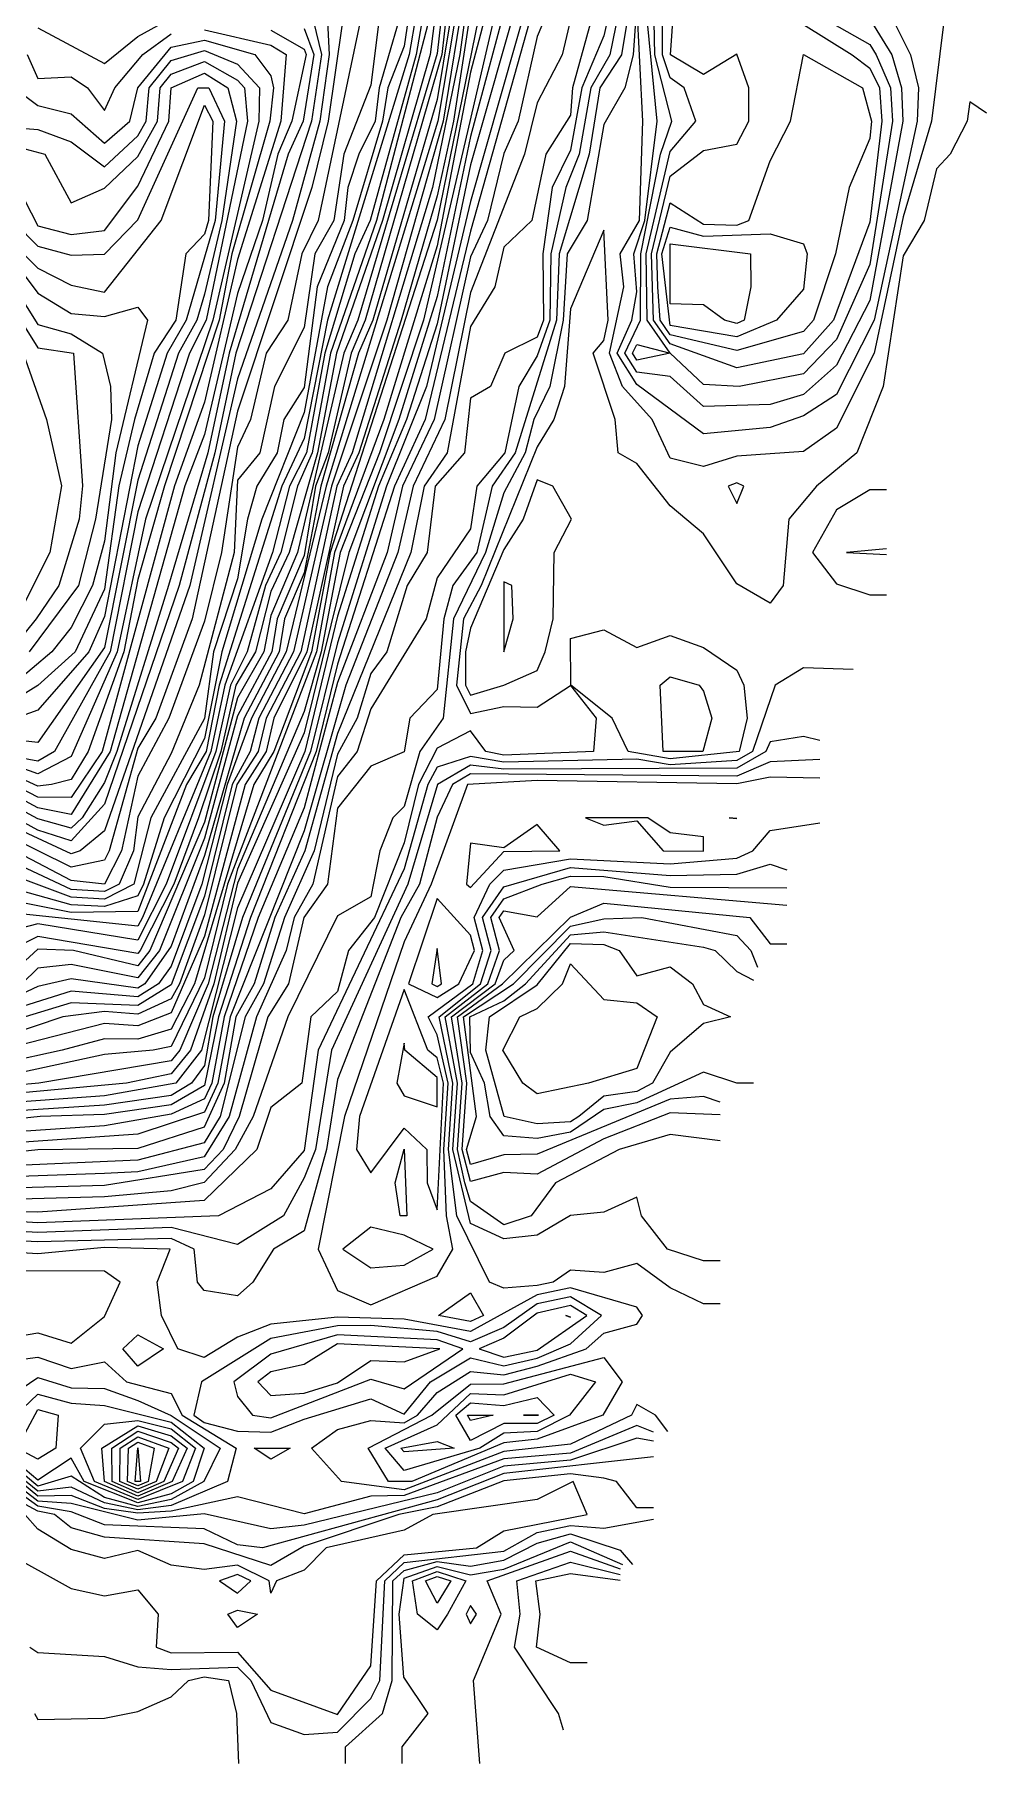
# Model space of a CAD drawing. Extents: x 2324165 to 2328366, y 427900 to 430978.
# Drawn here: x 2327527 to 2328201, y 427900 to 429124 of the extents above; entities that cross this region are included whole.
import ezdxf

# ---------------------------------------------------------------- set-up
doc = ezdxf.new("R2010")
doc.units = 0
doc.layers.add('contours', color=2, linetype='Continuous')

msp = doc.modelspace()

# ---------------------------------------------------------------- linework, layer by layer
at = {"layer": 'contours'}
for points in [[(2327953.5816, 429911.1729), (2327967.0546, 429861.9837), (2327967.2474, 429791.5096), (2327957.6026, 429697.5442), (2327929.2537, 429580.0877), (2327923.432, 429533.105), (2327909.5133, 429486.1224), (2327900.6904, 429415.6484), (2327883.3207, 429321.6832), (2327879.29, 429274.7005), (2327861.9024, 429204.2266), (2327857.1934, 429157.2439), (2327802.5267, 428922.3308), (2327771.397, 428828.3657), (2327743.5291, 428757.8919), (2327730.2092, 428687.418), (2327718.1259, 428645.2981), (2327671.0364, 428533.696), (2327650.3165, 428452.5052), (2327630.0785, 428405.5227), (2327623.9466, 428397.9865), (2327530.4029, 428382.0325)], [(2327930.6555, 429908.9669), (2327951.016, 429885.4753), (2327959.2726, 429861.9838), (2327958.9123, 429791.5097), (2327947.7399, 429697.5443), (2327930.0343, 429639.9328), (2327925.0309, 429603.5791), (2327906.4889, 429526.803), (2327892.7407, 429415.6485), (2327871.1432, 429298.1919), (2327863.2538, 429274.7007), (2327845.7628, 429157.244), (2327812.3063, 428993.1365), (2327736.5869, 428757.892), (2327723.3369, 428687.4181), (2327696.6846, 428616.9443), (2327682.4409, 428593.4531), (2327640.5431, 428452.5053), (2327623.9469, 428420.2576), (2327600.4027, 428413.296), (2327576.8586, 428413.5818), (2327546.9555, 428405.5237)], [(2327960.5535, 429908.9665), (2327970.9456, 429861.9836), (2327971.4149, 429791.5095), (2327961.8554, 429697.5442), (2327936.0732, 429580.0876), (2327930.626, 429533.1049), (2327906.7582, 429439.1397), (2327887.8778, 429321.6831), (2327885.766, 429274.7004), (2327863.9344, 429157.2438), (2327835.8511, 429052.3015), (2327812.3057, 428939.0085), (2327784.9851, 428851.8569), (2327749.7999, 428757.8919), (2327718.1257, 428630.1111), (2327671.0363, 428523.6308), (2327654.32, 428452.5052), (2327637.7305, 428405.5226), (2327623.9465, 428388.5819), (2327592.4866, 428382.0318)], [(2327741.6848, 429915.4672), (2327835.8609, 429895.3676), (2327882.9491, 429892.2631), (2327906.4931, 429885.7633), (2327930.037, 429869.6448), (2327934.2887, 429861.9841), (2327936.3689, 429838.4927), (2327929.1664, 429744.5273), (2327906.4901, 429629.7329), (2327882.9441, 429468.6323), (2327844.4046, 429298.1923), (2327834.0046, 429274.701), (2327825.261, 429157.2443), (2327812.3073, 429078.5067), (2327766.6298, 428922.3312), (2327756.6185, 428898.84), (2327729.9769, 428804.8748), (2327718.127, 428743.3799), (2327704.2169, 428710.9096), (2327700.3913, 428687.4183), (2327675.5632, 428640.4359), (2327647.4924, 428543.2642), (2327623.9475, 428479.193), (2327605.5094, 428452.5057)], [(2327944.2365, 429908.9667), (2327953.5814, 429896.2755), (2327963.1636, 429861.9837), (2327963.0799, 429791.5096), (2327953.2803, 429697.5443), (2327933.8351, 429627.0704), (2327916.0977, 429533.1051), (2327906.4886, 429505.0138), (2327903.5546, 429462.6311), (2327876.9903, 429298.1919), (2327855.7056, 429204.2266), (2327851.4781, 429157.2439), (2327835.8516, 429097.987), (2327812.3061, 428974.8708), (2327774.5027, 428851.857), (2327739.5712, 428757.892), (2327726.7731, 428687.418), (2327663.7921, 428522.9792), (2327647.4914, 428456.7338), (2327623.9467, 428407.9648), (2327611.274, 428405.5229)], [(2327812.317, 429909.2843), (2327835.861, 429902.3578), (2327882.9491, 429898.5459), (2327906.4932, 429891.8999), (2327930.0371, 429879.4715), (2327939.7427, 429861.984), (2327941.6461, 429838.4926), (2327934.1525, 429744.5272), (2327901.5105, 429580.088), (2327885.3016, 429462.6314), (2327849.417, 429298.1922), (2327838.9737, 429274.7009), (2327828.504, 429157.2442), (2327812.7799, 429063.2789), (2327733.7661, 428804.8748), (2327705.4823, 428687.4183), (2327680.7584, 428640.4358), (2327663.6993, 428593.4533), (2327645.7304, 428522.9794), (2327623.9474, 428464.9772), (2327615.1703, 428452.5056)], [(2327965.8678, 429908.9664), (2327974.8366, 429861.9836), (2327975.5824, 429791.5095), (2327959.7052, 429650.5615), (2327938.1657, 429556.5962), (2327930.0327, 429502.7137), (2327912.9881, 429439.1397), (2327892.4349, 429321.6831), (2327890.9522, 429274.7003), (2327871.3187, 429157.2437), (2327835.8508, 429032.2998), (2327812.3054, 428919.7543), (2327790.5824, 428851.8569), (2327770.597, 428804.8743), (2327741.6707, 428712.7742), (2327718.663, 428616.944), (2327671.036, 428506.132), (2327645.3824, 428405.5225), (2327627.3057, 428382.0314)], [(2327971.1822, 429908.9664), (2327981.939, 429861.9835), (2327985.696, 429838.4921), (2327983.8087, 429791.5094), (2327972.8323, 429744.5268), (2327963.5734, 429627.07), (2327944.4075, 429556.5962), (2327934.5147, 429486.1222), (2327919.218, 429439.1396), (2327896.992, 429321.683), (2327896.1384, 429274.7003), (2327878.703, 429157.2436), (2327835.8505, 429006.1892), (2327804.7193, 428875.3481), (2327776.3243, 428804.8743), (2327741.6705, 428693.9062), (2327722.5789, 428616.944), (2327674.5506, 428499.4877), (2327653.5072, 428429.0138), (2327647.4907, 428394.5282), (2327638.375, 428382.0312)], [(2327856.3851, 429274.7007), (2327823.6673, 429063.2788), (2327812.3065, 429010.2272), (2327786.7354, 428922.331), (2327756.8031, 428828.3659), (2327745.9963, 428804.8746), (2327719.9008, 428687.4181), (2327696.7622, 428640.4356), (2327691.1299, 428616.9443), (2327676.3064, 428593.4531), (2327647.4917, 428486.1175), (2327623.947, 428431.8546), (2327600.4028, 428422.6657), (2327576.8587, 428424.3845), (2327506.2262, 428406.042)], [(2327850.5813, 429274.7008), (2327828.1767, 429110.2615), (2327808.9686, 429016.2962), (2327752.1779, 428828.3659), (2327741.3445, 428804.8747), (2327715.6644, 428687.4181), (2327691.1488, 428640.4357), (2327685.573, 428616.9444), (2327670.5537, 428593.4532), (2327647.4919, 428501.196), (2327629.8067, 428452.5054), (2327623.9471, 428441.7283), (2327600.4029, 428430.9812), (2327576.8588, 428432.7996), (2327547.3541, 428429.015)], [(2327825.427, 429227.7184), (2327812.3077, 429110.994), (2327756.0026, 428922.3314), (2327746.0838, 428898.8401), (2327713.3412, 428757.8923), (2327694.5826, 428713.2366), (2327689.5379, 428687.4184), (2327671.0378, 428654.8848), (2327647.4927, 428566.8756), (2327608.9341, 428475.9971), (2327600.4033, 428465.2143), (2327555.0439, 428475.9977), (2327529.7712, 428476.9129), (2327506.2268, 428455.1542)], [(2327812.309, 429225.6959), (2327792.4438, 429110.2619), (2327734.7002, 428922.3316), (2327718.1281, 428838.4398), (2327702.3165, 428804.8751), (2327658.0609, 428663.9274), (2327648.6971, 428616.9448), (2327634.858, 428593.4536), (2327600.4037, 428503.6829), (2327553.3156, 428502.8523), (2327506.2275, 428512.366)], [(2327828.663, 429227.7183), (2327815.4058, 429110.2616), (2327761.3631, 428922.3313), (2327751.3512, 428898.8401), (2327735.0965, 428828.3661), (2327726.1876, 428804.8749), (2327718.1271, 428755.6194), (2327699.0453, 428710.9097), (2327695.3003, 428687.4184), (2327671.0376, 428642.0856), (2327647.4925, 428555.4504), (2327615.7669, 428475.997), (2327600.4032, 428456.5776), (2327553.3151, 428466.2079), (2327529.771, 428463.397), (2327518.4488, 428452.5067)], [(2327822.1911, 429227.7184), (2327807.2321, 429110.2617), (2327773.4893, 428992.8053), (2327740.9926, 428898.8402), (2327727.4883, 428828.3662), (2327707.4639, 428757.8923), (2327694.5828, 428730.215), (2327683.6654, 428687.4185), (2327669.8814, 428663.9273), (2327659.1949, 428616.9447), (2327643.4235, 428569.9621), (2327625.8307, 428522.9796), (2327602.1014, 428475.9971)], [(2327813.6441, 429204.2271), (2327797.3732, 429110.2618), (2327764.7561, 428992.8054), (2327754.0124, 428969.3141), (2327732.6242, 428898.8403), (2327719.8802, 428828.3663), (2327707.82, 428804.8751), (2327695.7093, 428757.8925), (2327662.0011, 428663.9274), (2327652.1964, 428616.9448), (2327603.7536, 428499.4885)], [(2327801.8245, 429204.2273), (2327788.7636, 429116.3113), (2327777.2946, 429086.7707), (2327773.5458, 429063.2794), (2327752.5318, 428992.8055), (2327734.7421, 428945.823), (2327718.1283, 428856.849), (2327688.1694, 428781.3839), (2327659.961, 428687.4188), (2327647.4934, 428626.1922), (2327619.1515, 428569.9624), (2327604.402, 428522.9799)], [(2327953.573, 429175.9665), (2327942.6357, 429110.2601), (2327927.4016, 429086.769), (2327919.7103, 429039.7863), (2327898.4679, 428969.3124), (2327896.6434, 428922.3297), (2327867.3035, 428828.3646), (2327851.0901, 428804.8734), (2327840.2346, 428757.8908), (2327823.3387, 428734.3996), (2327816.9946, 428710.9083), (2327812.3024, 428660.7312), (2327792.854, 428640.4345), (2327788.7578, 428616.6701), (2327765.2136, 428606.4679), (2327741.6691, 428576.8314), (2327734.5108, 428522.9783), (2327717.9648, 428499.4872), (2327706.9695, 428452.5045), (2327692.3242, 428429.0133), (2327672.0966, 428358.5395), (2327660.8614, 428335.0482), (2327647.4898, 428320.8843), (2327576.8574, 428309.7447), (2327482.681, 428307.0034)], [(2327948.8628, 429180.7342), (2327934.4177, 429110.2602), (2327920.9552, 429086.769), (2327912.6202, 429039.7864), (2327903.184, 429016.2951), (2327892.7116, 428969.3125), (2327892.0075, 428922.3298), (2327882.9374, 428896.9695), (2327869.9107, 428875.3473), (2327860.0508, 428828.3647), (2327840.2842, 428804.8735), (2327835.8478, 428774.4431), (2327812.3033, 428739.8905), (2327804.4646, 428710.9085), (2327765.2141, 428646.9969), (2327755.7334, 428616.9436), (2327741.6694, 428599.2037), (2327724.3309, 428522.9785), (2327711.0932, 428499.4872), (2327705.3643, 428475.9959), (2327684.3576, 428429.0134), (2327665.1666, 428358.5396), (2327647.4899, 428329.9017), (2327600.4016, 428319.3103), (2327576.8575, 428318.0403), (2327482.6811, 428314.8567)], [(2327943.0303, 429180.7342), (2327930.0283, 429123.6829), (2327914.5087, 429086.7691), (2327906.4832, 429042.7046), (2327893.6636, 429016.2952), (2327886.9552, 428969.3126), (2327887.3716, 428922.3298), (2327882.9376, 428910.2397), (2327859.9753, 428898.8388), (2327849.9049, 428875.3475), (2327835.8489, 428867.0089), (2327831.6576, 428828.365), (2327810.8598, 428804.8739), (2327805.0779, 428757.8912), (2327791.0051, 428734.4), (2327776.5363, 428687.4174), (2327765.2144, 428672.0335), (2327755.6342, 428640.4349), (2327741.6696, 428614.9756), (2327725.1181, 428546.4698), (2327704.2216, 428499.4873), (2327689.2673, 428452.5048), (2327676.391, 428429.0135), (2327658.5913, 428358.5396), (2327647.49, 428339.8104), (2327600.4017, 428327.4983), (2327482.6812, 428322.4373)], [(2327911.6421, 429157.2432), (2327900.5348, 429110.2606), (2327882.9395, 429076.2222), (2327874.0275, 429039.7868), (2327835.8498, 428941.9217), (2327817.7245, 428851.8565), (2327795.2343, 428804.8741), (2327784.3772, 428757.8914), (2327747.6689, 428663.9264), (2327718.1249, 428560.8365), (2327665.6577, 428429.0137), (2327657.1057, 428382.031), (2327647.4903, 428361.4828), (2327600.4019, 428345.9256), (2327482.6813, 428337.669)], [(2327897.2388, 429157.2434), (2327882.9401, 429123.0948), (2327869.4342, 429063.2783), (2327859.395, 429040.2538), (2327847.7409, 428992.8044), (2327835.8501, 428967.1501), (2327810.1262, 428851.8566), (2327787.7788, 428804.8741), (2327776.8381, 428757.8915), (2327741.6702, 428665.8224), (2327718.1251, 428577.1119), (2327685.6876, 428499.4875), (2327661.6075, 428429.0137), (2327652.688, 428382.0311), (2327647.4904, 428370.9238), (2327623.9462, 428360.1092), (2327576.8579, 428351.8736), (2327482.6814, 428345.4597)], [(2327812.2783, 429157.2444), (2327769.1913, 428992.8053), (2327736.8084, 428898.8402), (2327723.6843, 428828.3663), (2327713.3235, 428804.875), (2327701.5866, 428757.8924), (2327690.7083, 428734.4012), (2327677.7928, 428687.4186), (2327665.9412, 428663.9274), (2327655.6957, 428616.9447), (2327620.5934, 428522.9797), (2327600.4035, 428483.4362), (2327529.7714, 428494.9342), (2327506.2272, 428488.7057)], [(2327831.7469, 429157.2442), (2327816.4091, 429063.2789), (2327776.6826, 428922.3311), (2327737.5553, 428804.8747), (2327710.5734, 428687.4182), (2327685.9536, 428640.4357), (2327680.016, 428616.9444), (2327667.1265, 428593.4532), (2327647.4921, 428514.4311), (2327623.9472, 428451.602), (2327600.403, 428437.0813), (2327553.3148, 428439.0348), (2327520.8186, 428429.0154)], [(2327791.7063, 429157.2446), (2327771.1813, 429086.7708), (2327768.2393, 429063.2794), (2327756.7916, 429039.7882), (2327749.0822, 429016.2969), (2327746.4197, 428992.8056), (2327727.3227, 428945.8231), (2327718.1285, 428874.5782), (2327703.7002, 428851.8579), (2327698.9207, 428828.3666), (2327684.6506, 428804.8754), (2327677.9728, 428781.3841), (2327671.0388, 428739.0528), (2327653.9727, 428687.4189), (2327647.4935, 428640.2895), (2327609.6894, 428569.9625), (2327597.7005, 428522.9799)], [(2328135.2791, 429133.7493), (2328147.0857, 429110.2578), (2328152.6738, 429086.7663), (2328151.8897, 429063.275), (2328121.2995, 428922.3271), (2328094.8339, 428869.5725), (2328071.2897, 428854.5572), (2328047.7455, 428846.2455), (2328000.6572, 428841.7693), (2327953.5695, 428876.8349), (2327939.5853, 428898.8379), (2327949.8406, 428922.3291), (2327953.5702, 428942.3449), (2327951.305, 428969.3118), (2327959.1643, 428992.8031), (2327967.7452, 429063.2771), (2327958.5623, 429157.2427)], [(2328118.3811, 429135.3742), (2328133.834, 429110.2579), (2328140.6572, 429086.7665), (2328141.7804, 429063.2751), (2328118.3788, 428936.2252), (2328094.8342, 428890.4145), (2328071.2898, 428869.7524), (2328047.7457, 428862.5765), (2328000.6575, 428861.0548), (2327977.1136, 428882.5011), (2327953.5696, 428885.4058), (2327945.0327, 428898.8378), (2327956.0977, 428922.329), (2327956.4062, 428969.3118), (2327970.2574, 429039.7857), (2327978.3362, 429063.277), (2327966.2585, 429110.2599), (2327965.1656, 429157.2426)], [(2328047.7491, 429157.4694), (2328118.3809, 429117.3782), (2328122.7951, 429110.258), (2328132.897, 429086.7665), (2328134.3489, 429063.2752), (2328118.3791, 428961.7727), (2328094.8344, 428908.4993), (2328071.29, 428884.2601), (2328025.8594, 428875.3455), (2328000.6577, 428876.7006), (2327977.1138, 428898.8452), (2327960.6917, 428922.329), (2327960.1078, 428969.3117), (2327977.1155, 429041.7104), (2327995.2287, 429063.2768), (2327986.966, 429086.7683), (2327977.1161, 429093.7868), (2327971.7014, 429110.2598), (2327971.7688, 429157.2425)], [(2328071.2929, 429131.5618), (2328105.8961, 429110.2582), (2328118.3807, 429100.6727), (2328125.1368, 429086.7666), (2328126.9174, 429063.2752), (2328118.3795, 428991.7398), (2328092.6091, 428922.3274), (2328071.2902, 428898.3673), (2328024.2019, 428888.4527), (2327977.1139, 428905.4146), (2327965.2858, 428922.3289), (2327963.8094, 428969.3117), (2327977.1153, 429024.3373), (2328000.6596, 429042.4198), (2328024.2037, 429047.0038), (2328032.8198, 429063.2763), (2328032.8212, 429086.7677), (2328024.2045, 429110.5455), (2328000.6602, 429096.3161), (2327977.317, 429110.2597), (2327980.7075, 429157.2424)], [(2328170.5955, 429133.7488), (2328162.052, 429063.2748), (2328141.9236, 428995.4396), (2328121.3043, 428898.8357), (2328094.8337, 428845.7718), (2328071.2894, 428829.2951), (2328024.2012, 428825.9377), (2328000.657, 428818.6655), (2327977.113, 428824.6439), (2327964.2352, 428851.8548), (2327943.2285, 428875.3464), (2327934.1378, 428898.8379), (2327944.1718, 428945.8205), (2327941.6202, 428969.3119), (2327955.2587, 428992.8031), (2327957.645, 429063.2772), (2327953.5726, 429147.3121), (2327950.8538, 429110.26), (2327944.9442, 429086.7687), (2327930.0275, 429060.8525), (2327918.2705, 428992.8036), (2327904.2242, 428969.3124), (2327901.2792, 428922.3297), (2327891.9616, 428875.347), (2327880.529, 428851.8558), (2327874.5562, 428828.3645), (2327859.3922, 428799.9793), (2327846.3924, 428757.8907), (2327823.8624, 428710.9082), (2327816.432, 428640.4342), (2327799.8751, 428616.943), (2327788.7573, 428578.044), (2327780.8494, 428569.9605), (2327771.756, 428546.4693), (2327765.2125, 428514.0841), (2327741.6683, 428500.5189), (2327706.645, 428429.0132), (2327681.9669, 428358.5394), (2327669.3742, 428335.0481), (2327647.4897, 428311.8669), (2327623.9455, 428305.9139), (2327576.8573, 428301.5787), (2327482.6809, 428298.9401)], [(2327920.9786, 429133.7518), (2327908.0623, 429086.7692), (2327906.4835, 429067.4096), (2327889.1027, 429039.7867), (2327879.2806, 428992.804), (2327859.3942, 428974.0251), (2327852.8965, 428945.8216), (2327835.8495, 428917.719), (2327819.2896, 428828.3651), (2327803.0471, 428804.874), (2327793.5758, 428757.8913), (2327741.6698, 428629.6595), (2327718.7075, 428546.4699), (2327697.35, 428499.4874), (2327682.813, 428452.5048), (2327669.7079, 428429.0136), (2327661.5234, 428382.031), (2327647.4901, 428350.9042), (2327600.4018, 428335.8345), (2327529.7695, 428334.8164), (2327482.6813, 428330.0178)], [(2327757.7872, 429133.7537), (2327727.9543, 428992.8058), (2327716.5461, 428969.3146), (2327706.6769, 428922.3319), (2327691.2508, 428898.8408), (2327680.0808, 428851.8581), (2327671.0399, 428832.3822), (2327659.6965, 428757.8929), (2327647.4943, 428709.1288), (2327622.3321, 428640.4365), (2327600.4049, 428599.4018), (2327588.7889, 428546.4714), (2327576.8599, 428523.0069), (2327553.3158, 428525.6416), (2327506.2279, 428550.454)], [(2327724.6429, 429133.7541), (2327730.386, 429110.2626), (2327723.425, 429063.28), (2327669.8213, 428898.841), (2327655.0325, 428828.3671), (2327629.6535, 428734.4019), (2327576.8605, 428579.6346), (2327553.3161, 428553.5564), (2327529.7721, 428561.2498), (2327506.2282, 428574.2364)], [(2327529.7788, 429129.3741), (2327576.8667, 429104.0396), (2327600.411, 429123.093), (2327623.9552, 429136.0417)], [(2327877.6137, 429133.7523), (2327835.8503, 428985.2747), (2327803.6116, 428851.8567), (2327782.0515, 428804.8742), (2327741.6703, 428678.7966), (2327726.4948, 428616.9439), (2327680.1191, 428499.4876), (2327657.5574, 428429.0138), (2327647.4905, 428380.3647), (2327623.9462, 428366.7453), (2327576.858, 428360.0103), (2327531.3772, 428358.5411)], [(2327734.5329, 429133.7539), (2327735.7702, 429110.2626), (2327729.289, 429063.2799), (2327709.866, 428992.806), (2327671.0404, 428880.8414), (2327637.1761, 428734.4018), (2327576.8603, 428560.7279), (2327559.6254, 428546.4717)], [(2327745.1781, 429133.7538), (2327735.1529, 429063.2798), (2327723.5182, 429016.2972), (2327671.0402, 428857.7462), (2327638.8849, 428710.9104), (2327613.142, 428640.4366), (2327600.4051, 428619.2906), (2327580.2138, 428546.4715)], [(2327770.9736, 429133.7535), (2327765.2192, 429088.6041), (2327746.084, 429039.7883), (2327739.1672, 428992.8057), (2327725.6228, 428969.3145), (2327718.129, 428917.107), (2327697.066, 428875.3493), (2327686.6975, 428828.3667), (2327671.0396, 428809.0824), (2327668.4821, 428757.8928), (2327643.8344, 428663.9276), (2327623.9491, 428615.5877), (2327600.4045, 428570.5641), (2327597.3641, 428546.4713), (2327587.2719, 428522.9801)], [(2327694.5874, 429127.5714), (2327718.1313, 429114.2717), (2327719.6177, 429110.2628), (2327709.4876, 429063.2801), (2327699.51, 429039.7889), (2327688.5366, 428992.8063), (2327671.0411, 428941.2522), (2327647.4959, 428841.2895), (2327633.6553, 428804.8759), (2327580.7885, 428616.9456), (2327553.3164, 428572.3449), (2327529.7723, 428576.9024), (2327506.2284, 428589.817)], [(2327647.4992, 429127.7907), (2327694.5873, 429116.9003), (2327705.4676, 429110.2629), (2327701.6097, 429063.2802), (2327671.0414, 428965.3348), (2327647.4961, 428864.1287), (2327626.3209, 428804.876), (2327575.207, 428616.9457), (2327553.3165, 428584.2302), (2327529.7724, 428584.5818), (2327506.2285, 428596.8724)], [(2327513.0611, 429086.7738), (2327529.7781, 429074.352), (2327553.3222, 429068.469), (2327576.866, 429047.6626), (2327594.7414, 429063.2815), (2327600.5368, 429086.7728), (2327623.955, 429115.6515), (2327647.4991, 429120.5071), (2327683.1247, 429110.2632), (2327694.587, 429095.3629), (2327696.4396, 429086.7717), (2327693.7396, 429063.2803), (2327667.0544, 428969.3151), (2327658.0192, 428922.3325), (2327619.4045, 428804.8761), (2327600.4065, 428738.721), (2327590.4943, 428687.4196), (2327565.3829, 428616.9458), (2327553.3167, 428597.0766), (2327539.4203, 428593.4547)], [(2327522.2098, 429110.2651), (2327529.7784, 429093.4696), (2327553.3225, 429094.5298), (2327564.8711, 429086.7732), (2327576.8663, 429070.621), (2327584.1437, 429086.773), (2327603.9162, 429110.2641), (2327623.9551, 429125.1224)], [(2327718.1315, 429128.7933), (2327725.0019, 429110.2627), (2327717.3654, 429063.28), (2327706.7876, 429039.7888), (2327664.962, 428898.8411), (2327649.9556, 428828.3671), (2327622.0649, 428734.402), (2327585.5112, 428616.9456), (2327576.8607, 428595.064), (2327561.1437, 428569.9631)], [(2327506.2339, 429059.0868), (2327529.7779, 429057.2024), (2327553.3219, 429048.6008), (2327576.8658, 429030.9276), (2327600.4102, 429052.8146), (2327606.3724, 429063.2813), (2327608.3665, 429086.7727), (2327623.9549, 429106.0823), (2327647.4991, 429113.2235), (2327671.043, 429103.4661), (2327686.438, 429086.7718), (2327685.9324, 429063.2804), (2327653.4051, 428922.3326), (2327605.8487, 428781.3849), (2327585.7211, 428687.4197), (2327553.3168, 428613.2542), (2327529.7726, 428601.0872), (2327506.2286, 428609.6955)], [(2328078.5194, 428922.3276), (2328071.2904, 428914.1831), (2328024.202, 428900.9044), (2327977.114, 428911.984), (2327969.8798, 428922.3289), (2327968.2798, 428945.8203), (2327967.511, 428969.3116), (2327977.1151, 429005.2477), (2328000.659, 428990.3442), (2328024.2031, 428989.6639), (2328032.7618, 428992.8022), (2328047.7477, 429035.0424), (2328062.1897, 429063.276), (2328071.2927, 429110.4631), (2328113.2066, 429086.7668), (2328119.486, 429063.2753), (2328118.3802, 429050.9464), (2328103.6942, 429016.2928), (2328094.0507, 428969.3102), (2328078.5194, 428922.3276)], [(2327506.2337, 429047.2529), (2327534.6562, 429039.7908), (2327553.3214, 429005.4148), (2327576.8656, 429015.702), (2327600.41, 429038.2785), (2327614.3615, 429063.2812), (2327616.1962, 429086.7726), (2327623.9548, 429096.3832), (2327647.499, 429105.3479), (2327671.0429, 429092.167), (2327676.0181, 429086.7719), (2327678.1252, 429063.2805), (2327648.791, 428922.3326), (2327636.8796, 428898.8414), (2327600.4071, 428786.5513), (2327580.9479, 428687.4197), (2327541.4144, 428616.9461), (2327529.7727, 428610.1243), (2327412.0525, 428631.8186)], [(2327515.7905, 429016.2997), (2327529.7771, 428989.1536), (2327553.3212, 428982.9837), (2327576.8653, 428985.7457), (2327600.4097, 429017.0911), (2327622.3505, 429063.2811), (2327624.1258, 429086.7725), (2327647.4989, 429097.067), (2327664.0755, 429086.772), (2327670.2603, 429063.2806), (2327659.9803, 428992.8066), (2327647.497, 428940.7954), (2327642.1365, 428922.3327), (2327629.327, 428898.8415), (2327600.4073, 428808.9726), (2327576.8618, 428690.6082), (2327529.7729, 428623.1888), (2327435.5966, 428633.7295)], [(2327465.3194, 429039.7916), (2327529.777, 428974.7021), (2327553.321, 428968.3149), (2327576.8651, 428969.0702), (2327600.4095, 428993.2241), (2327642.9263, 429086.7723), (2327650.7417, 429086.7722), (2327661.8308, 429063.2807), (2327655.24, 428992.8067), (2327634.6864, 428922.3328), (2327621.2747, 428898.8416), (2327600.4076, 428833.2643), (2327576.8621, 428712.5163), (2327565.8369, 428687.4199), (2327529.7731, 428646.1038), (2327506.2289, 428637.6195)], [(2327449.7982, 429039.7918), (2327529.7768, 428959.0904), (2327553.3207, 428947.0136), (2327576.8648, 428942.2007), (2327616.9445, 428992.8071), (2327647.4986, 429074.5709), (2327653.4013, 429063.2808), (2327650.4997, 428992.8067), (2327647.4975, 428983.0834), (2327634.4637, 428969.3155), (2327627.2364, 428922.3329), (2327611.9894, 428898.8417), (2327598.0389, 428851.8591), (2327587.0055, 428804.8765), (2327576.8623, 428731.7567), (2327556.1992, 428687.42), (2327529.7733, 428663.6617), (2327506.2291, 428648.9922)], [(2328200.7847, 429068.7522), (2328189.0127, 429076.9524), (2328187.1669, 429063.2745), (2328175.2386, 429039.7833), (2328165.4681, 429029.4808), (2328156.6447, 428992.8008), (2328141.9233, 428967.8409), (2328127.7994, 428875.3443), (2328109.0611, 428828.3618), (2328080.6162, 428804.8707), (2328061.0261, 428781.3796), (2328057.0366, 428734.3969), (2328047.744, 428721.9505), (2328024.2001, 428735.5072), (2328000.6564, 428771.0466), (2327977.1126, 428790.7246), (2327953.5688, 428820.8479), (2327940.3834, 428828.3637), (2327938.0692, 428851.8551), (2327922.4968, 428898.8381), (2327930.0257, 428907.9066), (2327933.2582, 428922.3293), (2327930.0267, 428985.9973), (2327906.4819, 428930.3772), (2327902.3901, 428875.3469), (2327894.6669, 428851.8556), (2327882.9367, 428832.7189), (2327843.383, 428734.3994), (2327830.7301, 428710.9082), (2327825.9529, 428663.9255), (2327835.8463, 428643.8684), (2327859.3904, 428648.8694), (2327882.9345, 428648.2928), (2327906.4788, 428663.5878), (2327924.5973, 428640.433), (2327922.8414, 428616.9416), (2327859.39, 428614.4087), (2327846.5835, 428616.9425), (2327835.8462, 428631.4553), (2327812.3019, 428619.2157), (2327799.0249, 428593.4517), (2327788.757, 428552.2948), (2327767.9365, 428499.4866), (2327749.3833, 428475.9954), (2327741.6676, 428446.8709), (2327722.81, 428429.013), (2327716.5317, 428382.0303), (2327694.5785, 428364.7899), (2327684.6071, 428335.048), (2327647.4895, 428298.8919), (2327529.769, 428290.6804), (2327482.6808, 428290.8767)], [(2328052.1945, 428922.3279), (2328024.2021, 428910.4377), (2327977.1141, 428918.5534), (2327971.2125, 428969.3116), (2327977.1149, 428988.0555), (2328000.6589, 428981.7105), (2328047.7471, 428983.4649), (2328071.2911, 428976.2562), (2328073.9104, 428969.3104), (2328071.2907, 428944.1356), (2328052.1945, 428922.3279)], [(2328029.3367, 428922.3282), (2328024.2023, 428919.971), (2328015.5766, 428922.3283), (2328000.6583, 428933.2362), (2327977.1142, 428933.752), (2327977.1147, 428976.3), (2328033.9298, 428969.3109), (2328034.0807, 428945.8195), (2328029.3367, 428922.3282)], [(2327487.9467, 428969.3172), (2327529.7761, 428902.5844), (2327554.8872, 428898.8423), (2327561.3522, 428804.8768), (2327558.869, 428781.3855), (2327544.442, 428734.4029), (2327528.5417, 428710.9117), (2327506.2295, 428683.0546)], [(2327498.2073, 428969.3171), (2327529.7763, 428919.3281), (2327553.3203, 428912.5989), (2327575.5378, 428898.8421), (2327581.0469, 428875.3507), (2327581.7466, 428851.8593), (2327570.5599, 428781.3853), (2327558.4102, 428734.4027), (2327523.6349, 428687.4204)], [(2327509.0123, 428969.317), (2327529.7766, 428941.4796), (2327553.3205, 428927.0734), (2327576.8646, 428924.9359), (2327600.4087, 428931.4406), (2327607.2152, 428922.3331), (2327584.8266, 428828.3679), (2327576.8627, 428765.856), (2327568.3175, 428734.4026), (2327553.3179, 428704.791), (2327539.6948, 428687.4202), (2327511.7439, 428663.9292)], [(2327977.0645, 428898.8374), (2327953.5697, 428893.9767), (2327950.4802, 428898.8377), (2327953.5698, 428905.1301), (2327977.0645, 428898.8374)], [(2327519.2454, 428898.8428), (2327535.8634, 428851.8598), (2327546.5416, 428804.877), (2327538.2699, 428757.8943), (2327514.5647, 428710.9119)], [(2327859.3906, 428663.7844), (2327882.9348, 428674.3061), (2327888.7231, 428687.4161), (2327894.2056, 428710.9074), (2327894.8786, 428757.8902), (2327907.2585, 428781.3814), (2327894.0307, 428804.8729), (2327882.9364, 428809.223), (2327873.1646, 428781.3818), (2327859.3917, 428760.0099), (2327835.847, 428704.253), (2327832.2418, 428687.4168), (2327832.3532, 428663.9254), (2327835.8464, 428656.8436), (2327859.3906, 428663.7844)], [(2328024.2008, 428792.5332), (2328029.0858, 428804.8713), (2328024.2009, 428807.0541), (2328018.1415, 428804.8715), (2328024.2008, 428792.5332)], [(2328130.1493, 428802.0802), (2328118.3772, 428802.0803), (2328094.833, 428788.1084), (2328077.7748, 428757.888), (2328094.8324, 428735.6985), (2328118.3764, 428727.8642), (2328130.1484, 428727.864)], [(2328130.1488, 428760.3006), (2328101.9267, 428757.8877), (2328130.1488, 428756.3349)], [(2327592.4866, 428382.0318), (2327482.6817, 428372.0365), (2327294.3291, 428377.2429), (2327270.7852, 428396.7028), (2327223.6972, 428413.2403), (2327200.1532, 428414.6994), (2327176.609, 428407.9909), (2327153.0649, 428411.1043), (2327058.8884, 428399.4579), (2326894.08, 428419.5109), (2326823.448, 428441.2017), (2326752.8162, 428481.7488), (2326711.647, 428499.4989), (2326658.6402, 428511.5056), (2326564.4642, 428544.7712), (2326517.3761, 428550.1678), (2326413.2734, 428593.4679), (2326185.3914, 428663.9447), (2326117.1281, 428681.2687), (2326076.6848, 428687.4373), (2325881.6878, 428739.2426), (2325787.5116, 428750.1408)], [(2327859.3909, 428687.4233), (2327866.0176, 428710.9078), (2327864.9898, 428734.3991), (2327859.3915, 428737.0667), (2327859.3909, 428687.4233)], [(2328025.7576, 428616.9404), (2327977.1105, 428611.6485), (2327947.3901, 428616.9413), (2327935.9791, 428640.4328), (2327906.8211, 428663.9245), (2327906.4792, 428696.8507), (2327930.0234, 428703.1391), (2327953.5673, 428690.4221), (2327977.1115, 428699.0717), (2328000.6555, 428690.5041), (2328024.1994, 428674.5946), (2328029.1451, 428663.9231), (2328031.4861, 428640.4317), (2328025.7576, 428616.9404)], [(2328106.6037, 428674.9553), (2328071.2876, 428676.2504), (2328051.2366, 428663.9228), (2328035.2365, 428616.9403), (2328024.1986, 428610.5362), (2327977.1104, 428607.4501), (2327953.5664, 428611.4521), (2327859.39, 428609.4433), (2327835.8459, 428613.3915), (2327812.3018, 428605.9024), (2327805.7031, 428593.4516), (2327788.7568, 428533.9075), (2327728.1179, 428405.5216), (2327718.1222, 428334.3781), (2327694.5778, 428307.3094), (2327657.4214, 428288.0655), (2327529.7689, 428283.2548), (2327435.5926, 428289.1432)], [(2328000.2728, 428616.9407), (2327972.0569, 428616.941), (2327970.0651, 428663.9238), (2327977.1111, 428669.8163), (2327997.5497, 428663.9235), (2328000.6551, 428659.6907), (2328006.4647, 428640.432), (2328000.2728, 428616.9407)], [(2328083.059, 428624.6215), (2328071.287, 428627.4427), (2328047.7429, 428623.7375), (2328044.7155, 428616.9402), (2328024.1986, 428605.0364), (2327859.3899, 428604.478), (2327835.8459, 428607.185), (2327812.4281, 428593.4515), (2327791.507, 428522.9777), (2327737.5444, 428405.5214), (2327726.1733, 428335.0475), (2327718.122, 428315.1217), (2327703.5627, 428288.065), (2327671.0333, 428267.9112), (2327623.9452, 428279.8357), (2327529.7688, 428276.46), (2327435.5925, 428281.7609)], [(2328083.0589, 428611.2225), (2328047.7427, 428609.5945), (2328024.1985, 428599.5367), (2327835.8458, 428600.9785), (2327823.0109, 428593.4514), (2327812.3013, 428570.3251), (2327799.6941, 428522.9776), (2327786.455, 428499.4864), (2327741.6669, 428384.7333), (2327733.9539, 428335.0474), (2327718.1216, 428277.6189), (2327696.3775, 428264.5737), (2327681.8562, 428241.0825), (2327671.0328, 428231.5118), (2327647.4888, 428235.1897), (2327642.751, 428241.083), (2327640.3258, 428264.5744), (2327623.9451, 428272.185), (2327529.7687, 428269.6651), (2327435.5924, 428274.4097)], [(2327539.4203, 428593.4547), (2327529.7725, 428592.2611), (2327506.2285, 428603.2839)], [(2328083.0587, 428598.0048), (2328047.7426, 428598.802), (2328024.1984, 428594.0369), (2327882.9339, 428596.4591), (2327833.5937, 428593.4513), (2327807.8812, 428522.9775), (2327788.7562, 428482.2459), (2327746.6709, 428358.5386), (2327728.0508, 428264.5733), (2327741.6652, 428235.2388), (2327765.2091, 428225.1709), (2327812.2975, 428245.4574), (2327823.2899, 428264.5722), (2327818.7965, 428288.0636), (2327817.0053, 428335.0464), (2327819.9532, 428382.0291), (2327812.2995, 428416.2589), (2327805.8241, 428429.012), (2327837.5606, 428452.503), (2327844.6175, 428475.9943), (2327838.3327, 428499.4857), (2327849.5447, 428522.977), (2327859.3891, 428532.9667), (2327906.4774, 428540.9009), (2327977.1096, 428537.418), (2328024.1978, 428541.3797), (2328035.4748, 428546.4662), (2328047.7421, 428560.8882), (2328083.0583, 428566.3694)], [(2327561.1437, 428569.9631), (2327553.3163, 428562.6732), (2327529.7722, 428569.1972), (2327506.2283, 428582.0267)], [(2328000.6538, 428546.2541), (2328000.6539, 428556.4905), (2327977.1099, 428559.2387), (2327961.1657, 428569.9584), (2327917.0574, 428569.9589), (2327930.0217, 428564.86), (2327953.5659, 428567.6968), (2327972.1585, 428546.4669), (2328000.6538, 428546.2541)], [(2328024.1982, 428569.5407), (2328018.87, 428569.9577), (2328024.1982, 428569.5407)], [(2327580.2138, 428546.4715), (2327576.8601, 428539.8748), (2327553.3159, 428535.0123), (2327506.228, 428558.4122)], [(2327559.6254, 428546.4717), (2327553.316, 428544.383), (2327506.2281, 428566.3703)], [(2327835.8449, 428520.5922), (2327859.3892, 428546.013), (2327899.056, 428546.4678), (2327882.9336, 428565.2993), (2327859.3893, 428548.6707), (2327835.8452, 428552.0505), (2327832.9072, 428522.9772), (2327835.8449, 428520.5922)], [(2327587.2719, 428522.9801), (2327576.8598, 428517.7043), (2327553.3157, 428519.1021), (2327506.2278, 428541.4964)], [(2328012.4221, 428225.8992), (2328000.65, 428225.8993), (2327977.1061, 428237.1507), (2327953.5622, 428254.4187), (2327930.018, 428247.9343), (2327906.474, 428249.7719), (2327894.394, 428241.08), (2327882.9297, 428238.7908), (2327859.3856, 428236.8717), (2327849.2575, 428241.0806), (2327826.2291, 428288.0636), (2327820.2101, 428335.0464), (2327823.2803, 428382.0291), (2327813.5566, 428429.0119), (2327842.7576, 428452.503), (2327850.4962, 428475.9942), (2327844.265, 428499.4857), (2327859.389, 428520.9997), (2327906.4773, 428534.7809), (2327977.1095, 428529.0695), (2328024.1977, 428529.9894), (2328047.7419, 428537.2168), (2328059.5139, 428533.0756)], [(2327604.402, 428522.9799), (2327600.4039, 428514.7682), (2327576.8597, 428507.1359), (2327553.3156, 428508.2689), (2327506.2276, 428521.6715)], [(2327597.7005, 428522.9799), (2327576.8598, 428512.4201), (2327553.3157, 428513.6855), (2327506.2277, 428531.538)], [(2328012.4224, 428256.2211), (2328000.6504, 428256.2213), (2327975.1174, 428264.5704), (2327956.8695, 428288.062), (2327953.5627, 428301.3231), (2327930.0185, 428290.7536), (2327906.4744, 428288.4929), (2327882.9302, 428274.4657), (2327859.386, 428271.8936), (2327835.8421, 428282.6706), (2327823.415, 428335.0463), (2327826.6075, 428382.029), (2327817.9037, 428429.0119), (2327847.9546, 428452.5029), (2327856.3748, 428475.9942), (2327850.1974, 428499.4856), (2327859.3889, 428512.5606), (2327886.5273, 428522.9766), (2327906.4772, 428528.6609), (2327930.0213, 428528.392), (2327977.1094, 428520.8772), (2328059.5137, 428520.4004)], [(2328012.4234, 428341.3589), (2327977.1074, 428345.6763), (2327940.9338, 428335.045), (2327895.9988, 428311.5541), (2327878.7901, 428288.0629), (2327859.3862, 428281.6867), (2327835.8423, 428298.2926), (2327831.8921, 428311.5549), (2327826.6198, 428335.0463), (2327829.9346, 428382.029), (2327822.2508, 428429.0118), (2327853.1516, 428452.5028), (2327859.3883, 428469.2092), (2327866.6899, 428475.994), (2327856.1298, 428499.4855), (2327859.3888, 428504.1215), (2327882.9328, 428499.8203), (2327906.4771, 428521.4314), (2328059.5136, 428508.0364)], [(2327812.2999, 428442.6478), (2327827.5726, 428452.5031), (2327838.7389, 428475.9944), (2327835.8445, 428486.7744), (2327812.3007, 428512.9101), (2327791.9011, 428452.5036), (2327812.2999, 428442.6478)], [(2328012.4237, 428359.7286), (2327977.1075, 428361.1495), (2327930.0191, 428342.7448), (2327882.9307, 428317.6635), (2327859.3866, 428318.8376), (2327835.8424, 428312.5589), (2327829.8247, 428335.0463), (2327833.2618, 428382.029), (2327826.5979, 428429.0118), (2327858.3486, 428452.5028), (2327906.4769, 428499.7185), (2327930.0211, 428509.4586), (2328033.3321, 428499.4835), (2328047.7412, 428480.6636), (2328059.5133, 428480.6634)], [(2327603.7536, 428499.4885), (2327600.4036, 428493.3351), (2327506.2274, 428503.0605)], [(2328012.4238, 428368.5095), (2328000.6518, 428372.7313), (2327977.1077, 428370.8637), (2327882.9308, 428331.7369), (2327859.3867, 428331.265), (2327835.8426, 428324.5343), (2327833.0295, 428335.0462), (2327840.1014, 428358.5375), (2327830.945, 428429.0117), (2327866.2483, 428452.5027), (2327906.4768, 428493.3236), (2327930.021, 428498.3354), (2327957.0544, 428499.4844), (2328024.1972, 428486.6855), (2328034.116, 428475.9921), (2328038.9432, 428464.2463)], [(2327602.1014, 428475.9971), (2327600.4034, 428473.8509), (2327529.7713, 428485.9235), (2327482.6828, 428462.3578)], [(2328035.968, 428382.1294), (2328024.196, 428382.1295), (2328000.652, 428389.8383), (2327953.5635, 428368.1803), (2327930.0194, 428363.4435), (2327906.4751, 428347.4446), (2327882.931, 428342.9338), (2327859.3869, 428344.6996), (2327849.7572, 428358.5374), (2327845.7289, 428382.0288), (2327835.8435, 428403.8899), (2327835.2921, 428429.0117), (2327859.388, 428440.3343), (2327874.8239, 428452.5026), (2327906.4767, 428487.0952), (2327930.0209, 428489.3379), (2328000.653, 428478.4041), (2328008.8142, 428475.9924), (2328024.1969, 428461.0588), (2328035.9689, 428455.02)], [(2327812.2999, 428450.618), (2327815.2215, 428452.5033), (2327812.3003, 428477.4408), (2327808.3978, 428452.5034), (2327812.2999, 428450.618)], [(2327912.3928, 428358.5367), (2327906.4752, 428354.7973), (2327882.9311, 428353.2466), (2327859.51, 428358.5373), (2327846.6723, 428405.5202), (2327849.1229, 428429.0115), (2327882.9322, 428451.5934), (2327906.4767, 428480.8668), (2327930.0207, 428480.3405), (2327941.0788, 428475.9932), (2327953.5646, 428458.0624), (2327977.1087, 428464.3862), (2327992.8363, 428452.5012), (2328000.6525, 428437.7871), (2328019.646, 428429.0095), (2328000.6524, 428424.4378), (2327977.108, 428403.9778), (2327964.5262, 428382.0274), (2327953.5636, 428376.1324), (2327930.0195, 428372.9744), (2327912.3928, 428358.5367)], [(2327919.1879, 428382.028), (2327882.9313, 428374.4356), (2327872.8148, 428382.0285), (2327858.5891, 428405.52), (2327870.6707, 428429.0113), (2327882.932, 428434.9064), (2327900.9534, 428452.5023), (2327906.4765, 428466.5413), (2327930.0203, 428441.2021), (2327953.5644, 428438.8712), (2327967.8144, 428429.0101), (2327953.5638, 428392.4528), (2327919.1879, 428382.028)], [(2327615.1703, 428452.5056), (2327600.403, 428443.1815), (2327553.3149, 428447.1989), (2327506.2265, 428432.3098)], [(2327605.5094, 428452.5057), (2327600.4031, 428449.2816), (2327553.315, 428456.0579), (2327529.7708, 428450.45), (2327506.2266, 428439.4259)], [(2327812.2981, 428292.4709), (2327816.626, 428382.0292), (2327812.2994, 428399.9795), (2327805.709, 428405.5206), (2327788.7558, 428448.2956), (2327757.1869, 428358.5385), (2327755.1861, 428335.0471), (2327765.2102, 428318.5152), (2327788.7547, 428350.2243), (2327804.8978, 428335.0465), (2327805.1412, 428311.5552), (2327812.2981, 428292.4709)], [(2327547.3541, 428429.015), (2327506.2263, 428415.0971)], [(2327812.2989, 428365.2345), (2327812.2992, 428386.1766), (2327789.292, 428405.5208), (2327788.7554, 428410.351), (2327783.7711, 428382.0295), (2327788.7549, 428373.1027), (2327812.2989, 428365.2345)], [(2327611.274, 428405.5229), (2327576.8585, 428402.3835), (2327506.226, 428387.0382)], [(2327546.9555, 428405.5237), (2327506.2261, 428396.5532)], [(2327638.375, 428382.0312), (2327623.9463, 428373.3814), (2327576.858, 428366.5773), (2327482.6816, 428360.4071)], [(2327627.3057, 428382.0314), (2327576.8581, 428373.1443), (2327482.6817, 428366.2218)], [(2327530.4029, 428382.0325), (2327482.6818, 428377.8512)], [(2327531.3772, 428358.5411), (2327482.6815, 428353.2503)], [(2327790.6557, 428288.064), (2327785.9286, 428288.064), (2327782.5329, 428311.5554), (2327788.7545, 428335.3761), (2327790.6557, 428288.064)], [(2327788.7535, 428253.26), (2327809.3431, 428264.5724), (2327788.7538, 428274.3799), (2327765.2098, 428280.2427), (2327745.4998, 428264.5731), (2327765.2094, 428251.3783), (2327788.7535, 428253.26)], [(2327576.8563, 428216.9011), (2327587.9755, 428241.0836), (2327576.8567, 428248.8921), (2327459.1362, 428249.1493), (2327435.5922, 428252.2169), (2327364.9598, 428241.9241), (2327317.8717, 428248.4892), (2327294.3275, 428242.0367), (2327272.4503, 428264.5787), (2327249.0698, 428264.5789), (2327270.7837, 428263.0371), (2327294.3275, 428240.4109), (2327317.8715, 428234.4802), (2327334.1656, 428217.5952), (2327435.5916, 428200.2776), (2327482.6797, 428197.2974), (2327529.768, 428205.4181), (2327553.312, 428197.9824), (2327576.8563, 428216.9011)], [(2327975.5103, 428135.3679), (2327966.7248, 428147.1137), (2327953.561, 428154.6753), (2327949.7811, 428147.1139), (2327906.4725, 428126.608), (2327859.3843, 428121.3649), (2327788.7517, 428094.2168), (2327744.4929, 428100.1336), (2327723.2402, 428123.6252), (2327741.664, 428136.9899), (2327765.2082, 428143.3436), (2327788.7522, 428141.657), (2327798.399, 428147.1157), (2327812.2966, 428163.005), (2327835.8408, 428178.0491), (2327859.3849, 428175.6713), (2327882.9291, 428181.8311), (2327917.5766, 428194.097), (2327930.0175, 428204.9627), (2327953.5617, 428211.475), (2327957.5156, 428217.5879), (2327953.5618, 428223.3867), (2327906.4738, 428237.1394), (2327882.9297, 428232.302), (2327835.8412, 428206.1497), (2327788.7531, 428215.0651), (2327741.6649, 428216.5244), (2327694.5767, 428211.4159), (2327671.0325, 428202.2251), (2327647.4882, 428187.7699), (2327628.6394, 428194.1004), (2327617.0926, 428217.5919), (2327614.234, 428241.0833), (2327623.3216, 428264.5746), (2327576.8569, 428265.6609), (2327529.7686, 428261.2537), (2327435.5923, 428267.0585)], [(2327718.12, 428144.1093), (2327765.2083, 428158.4984), (2327788.7523, 428147.6768), (2327807.4225, 428170.6069), (2327835.841, 428187.7275), (2327859.385, 428181.8924), (2327882.9291, 428187.4145), (2327906.4733, 428197.4509), (2327928.3909, 428217.5883), (2327906.4737, 428230.8673), (2327882.9296, 428225.8131), (2327859.3853, 428209.1827), (2327835.8411, 428198.8818), (2327812.2971, 428206.2076), (2327765.209, 428210.4724), (2327741.6649, 428210.2209), (2327694.5766, 428201.208), (2327645.3842, 428170.6088), (2327640.1686, 428147.1175), (2327647.4877, 428141.8203), (2327671.0317, 428135.7591), (2327694.5758, 428134.9093), (2327718.12, 428144.1093)], [(2327844.9684, 428217.5892), (2327835.8413, 428213.4175), (2327813.0453, 428217.5896), (2327835.8415, 428233.716), (2327844.9684, 428217.5892)], [(2327882.9292, 428192.9978), (2327918.0385, 428217.5884), (2327906.4737, 428224.5952), (2327882.9295, 428219.3242), (2327859.3852, 428201.4938), (2327842.0135, 428194.0979), (2327859.3851, 428188.1134), (2327882.9292, 428192.9978)], [(2327906.4736, 428216.4744), (2327903.2281, 428217.5886), (2327906.4736, 428216.4744)], [(2327618.6074, 428194.1005), (2327600.4, 428181.788), (2327589.7482, 428194.1008), (2327600.4002, 428203.9569), (2327618.6074, 428194.1005)], [(2327694.5759, 428145.1931), (2327765.2085, 428172.6038), (2327788.7525, 428165.6959), (2327830.2896, 428194.098), (2327812.297, 428200.4625), (2327741.6648, 428203.9173), (2327694.5764, 428190.28), (2327668.3578, 428170.6086), (2327671.032, 428160.1988), (2327681.6328, 428147.117), (2327694.5759, 428145.1931)], [(2327741.6644, 428169.9752), (2327765.2087, 428185.6451), (2327788.7527, 428184.7543), (2327814.0474, 428194.0982), (2327741.6647, 428197.6138), (2327718.1204, 428182.7792), (2327694.5763, 428177.7005), (2327685.3701, 428170.6084), (2327694.5761, 428160.9881), (2327718.1202, 428162.5303), (2327741.6644, 428169.9752)], [(2327663.9754, 428100.1345), (2327623.9429, 428083.1065), (2327600.3988, 428080.0498), (2327576.8548, 428084.8691), (2327553.3108, 428096.0413), (2327529.7667, 428093.2166), (2327491.9676, 428123.6279), (2327469.6449, 428147.1195), (2327469.6081, 428170.6109), (2327482.6795, 428181.9893), (2327529.7678, 428188.1111), (2327553.3118, 428179.9722), (2327576.8559, 428184.6802), (2327592.5284, 428170.6094), (2327623.9438, 428162.3121), (2327631.742, 428147.1176), (2327669.9508, 428123.6258), (2327663.9754, 428100.1345)], [(2327794.3819, 428100.133), (2327777.6902, 428100.1332), (2327763.3045, 428123.6247), (2327808.3557, 428147.1156), (2327835.8407, 428169.0593), (2327859.3848, 428169.1776), (2327930.0173, 428187.8088), (2327943.0387, 428170.6053), (2327929.4122, 428147.1141), (2327882.9285, 428130.0409), (2327859.3843, 428127.4855), (2327794.3819, 428100.133)], [(2327647.063, 428100.1347), (2327623.943, 428087.2663), (2327600.3988, 428082.4615), (2327576.8548, 428088.6827), (2327553.3109, 428103.8809), (2327529.7667, 428096.7739), (2327497.2751, 428123.6278), (2327479.1555, 428147.1194), (2327482.6793, 428162.2715), (2327506.2233, 428157.7255), (2327529.7676, 428173.6577), (2327553.3116, 428166.3749), (2327576.8557, 428165.7973), (2327600.3997, 428157.4946), (2327623.9437, 428146.7626), (2327658.6246, 428123.6259), (2327647.063, 428100.1347)], [(2327842.3971, 428123.6238), (2327788.7518, 428107.8218), (2327775.5109, 428123.6246), (2327812.2963, 428140.072), (2327835.8407, 428162.362), (2327859.3847, 428161.49), (2327906.4731, 428175.973), (2327924.3468, 428170.6056), (2327905.8354, 428147.1144), (2327882.9285, 428135.5647), (2327859.3844, 428134.3253), (2327842.3971, 428123.6238)], [(2327639.5896, 428100.1348), (2327623.943, 428091.426), (2327600.3988, 428084.8732), (2327562.5608, 428100.1357), (2327553.311, 428116.52), (2327529.7668, 428100.9563), (2327502.5827, 428123.6278), (2327514.0738, 428147.119), (2327529.7675, 428161.9247), (2327553.3115, 428155.5218), (2327576.8556, 428153.9392), (2327623.9436, 428142.0002), (2327647.3861, 428123.6261), (2327639.5896, 428100.1348)], [(2327894.88, 428147.1145), (2327882.9286, 428141.0886), (2327859.3845, 428141.165), (2327835.8403, 428129.1866), (2327825.4075, 428147.1154), (2327835.8406, 428155.6646), (2327859.3847, 428153.8024), (2327882.9288, 428159.4327), (2327894.88, 428147.1145)], [(2327965.3328, 428134.976), (2327953.5609, 428139.7355), (2327906.4724, 428120.1044), (2327859.3842, 428116.1769), (2327788.7516, 428090.0383), (2327765.2075, 428089.5616), (2327718.1192, 428077.0548), (2327671.0312, 428089.1422), (2327623.9429, 428078.9467), (2327600.3988, 428077.6381), (2327576.8547, 428081.0556), (2327553.3107, 428090.2228), (2327529.7666, 428089.6593), (2327460.1343, 428147.1196)], [(2327542.5105, 428123.6273), (2327529.7669, 428115.9067), (2327515.1281, 428123.6276), (2327529.7673, 428150.9185), (2327544.0035, 428147.1186), (2327542.5105, 428123.6273)], [(2327632.1162, 428100.1349), (2327600.3989, 428087.2849), (2327569.6965, 428100.1356), (2327559.8804, 428123.6271), (2327576.8554, 428140.7041), (2327600.3995, 428143.3491), (2327623.9436, 428137.2377), (2327641.3098, 428123.6261), (2327632.1162, 428100.1349)], [(2327851.852, 428147.115), (2327835.8404, 428143.2314), (2327833.5804, 428147.1153), (2327851.852, 428147.115)], [(2327883.9246, 428147.1147), (2327873.2438, 428147.1148), (2327883.9246, 428147.1147)], [(2327965.3326, 428117.5009), (2327859.3841, 428105.8009), (2327812.2957, 428087.0185), (2327688.6156, 428053.1515), (2327671.0308, 428055.1151), (2327647.4868, 428066.5212), (2327576.8546, 428069.2841), (2327553.3106, 428078.5857), (2327529.7665, 428082.5447), (2327459.1349, 428133.3946)], [(2327965.3328, 428128.5851), (2327953.5608, 428130.6656), (2327906.4724, 428115.1993), (2327859.3842, 428110.9889), (2327812.2958, 428091.9177), (2327718.1191, 428069.2058), (2327694.575, 428066.5924), (2327647.4869, 428077.0532), (2327600.3987, 428072.7651), (2327553.3107, 428084.4043), (2327529.7666, 428086.102), (2327459.135, 428140.6376)], [(2327624.6428, 428100.135), (2327600.3989, 428089.6966), (2327576.8549, 428100.1233), (2327574.8897, 428123.6269), (2327600.3995, 428139.4743), (2327623.9435, 428132.4753), (2327635.2335, 428123.6262), (2327624.6428, 428100.135)], [(2327618.9039, 428100.135), (2327600.3989, 428092.1083), (2327582.2811, 428100.1355), (2327582.0234, 428123.6268), (2327600.3994, 428135.5995), (2327623.9434, 428127.7128), (2327629.1572, 428123.6263), (2327618.9039, 428100.135)], [(2327613.3441, 428100.1351), (2327600.399, 428094.52), (2327587.7246, 428100.1354), (2327587.9704, 428123.6268), (2327600.3994, 428131.7247), (2327622.4461, 428123.6264), (2327613.3441, 428100.1351)], [(2327607.7843, 428100.1352), (2327600.399, 428096.9317), (2327593.1681, 428100.1353), (2327593.9174, 428123.6267), (2327600.3993, 428127.8499), (2327611.8971, 428123.6265), (2327607.7843, 428100.1352)], [(2327602.2246, 428100.1352), (2327598.6117, 428100.1353), (2327600.3993, 428123.9752), (2327602.2246, 428100.1352)], [(2327708.2725, 428123.6254), (2327694.5756, 428115.7588), (2327682.6927, 428123.6257), (2327708.2725, 428123.6254)], [(2327824.2854, 428123.624), (2327788.752, 428120.9843), (2327786.5399, 428123.6244), (2327812.2962, 428128.4148), (2327824.2854, 428123.624)], [(2327965.3322, 428081.3639), (2327953.5602, 428081.364), (2327939.2012, 428100.1313), (2327930.0163, 428102.3179), (2327906.4723, 428105.389), (2327859.384, 428100.6129), (2327812.2956, 428082.1193), (2327785.1183, 428076.6417), (2327718.1189, 428054.1716), (2327694.5747, 428040.6387), (2327647.4867, 428055.8409), (2327576.8545, 428060.5555), (2327553.3105, 428067.2162), (2327541.4694, 428076.6446), (2327529.7665, 428078.9875), (2327506.2226, 428091.9119)], [(2327741.6616, 427935.0593), (2327765.2061, 427969.6517), (2327769.273, 428029.6592), (2327788.7511, 428048.1314), (2327840.0155, 428053.1497), (2327859.3836, 428065.1498), (2327918.2928, 428076.6402), (2327908.4905, 428100.1316), (2327882.928, 428087.4113), (2327809.2462, 428076.6414), (2327788.7514, 428065.6943), (2327733.716, 428053.1509), (2327718.1187, 428037.2965), (2327698.635, 428029.66), (2327694.5745, 428021.0726), (2327693.4407, 428029.66), (2327671.0306, 428040.8676), (2327647.4865, 428037.8047), (2327623.9424, 428040.8341), (2327600.3985, 428051.2241), (2327576.8543, 428045.5608), (2327553.3103, 428051.9609), (2327529.7664, 428066.2609), (2327520.5689, 428076.6448)], [(2327524.1029, 427982.6793), (2327529.7653, 427979.0815), (2327576.8535, 427976.1822), (2327600.3975, 427968.7373), (2327623.9416, 427966.9357), (2327671.0298, 427968.543), (2327680.4, 427959.1861), (2327694.5734, 427929.4875), (2327718.1174, 427920.8247), (2327741.6615, 427922.5849), (2327765.2059, 427946.4913), (2327771.7223, 427959.185), (2327775.0902, 428029.6591), (2327788.7511, 428042.6145), (2327859.3835, 428050.7882), (2327882.9277, 428063.9153), (2327906.4718, 428068.8695), (2327930.0159, 428067.1248), (2327965.3321, 428073.3752)], [(2327747.4443, 427900.4569), (2327747.4444, 427912.2026), (2327773.5477, 427935.6936), (2327780.4366, 427959.1849), (2327780.9074, 428029.659), (2327788.751, 428037.0976), (2327812.2952, 428043.4643), (2327835.8392, 428040.0159), (2327859.3834, 428044.4252), (2327882.9276, 428056.3926), (2327906.4718, 428063.049), (2327941.7878, 428051.3259), (2327950.4975, 428041.4027)], [(2327787.385, 427900.4564), (2327787.3851, 427912.2021), (2327805.7811, 427935.6933), (2327788.7501, 427961.5442), (2327785.2371, 428006.1676), (2327788.751, 428031.5806), (2327812.2951, 428039.9443), (2327835.8392, 428033.8659), (2327859.3833, 428038.0622), (2327906.4717, 428057.2284), (2327943.364, 428041.4028)], [(2327506.2221, 428050.4652), (2327553.31, 428024.2372), (2327576.854, 428019.1552), (2327600.3981, 428023.44), (2327614.8937, 428006.1696), (2327613.4082, 427982.6782), (2327623.9417, 427978.6703), (2327671.0299, 427979.1084), (2327694.5737, 427952.21), (2327741.6616, 427935.0593)], [(2327842.4335, 427900.4558), (2327837.9156, 427959.1842), (2327857.4654, 428006.1668), (2327847.52, 428029.6582), (2327906.4716, 428050.7742), (2327941.7876, 428038.2371)], [(2327901.5099, 427923.9464), (2327898.0527, 427935.6922), (2327867.0222, 427982.6753), (2327870.9663, 428006.1666), (2327868.555, 428029.658), (2327906.4715, 428042.8356), (2327941.7876, 428034.1735)], [(2327671.0304, 428021.0034), (2327680.3713, 428029.6602), (2327671.0305, 428034.3316), (2327658.26, 428029.6605), (2327671.0304, 428021.0034)], [(2327819.5656, 428006.1672), (2327812.2946, 427995.0366), (2327798.4162, 428006.1674), (2327794.7123, 428029.6589), (2327812.2951, 428036.4243), (2327832.5162, 428029.6584), (2327819.5656, 428006.1672)], [(2327821.9958, 428029.6585), (2327812.2948, 428013.8476), (2327803.86, 428029.6588), (2327812.2951, 428032.9044), (2327821.9958, 428029.6585)], [(2327918.2428, 427971.5839), (2327906.4707, 427971.584), (2327882.4845, 427982.6751), (2327885.0584, 428006.1664), (2327882.0583, 428029.6578), (2327906.4714, 428034.8971), (2327941.7875, 428030.1099)], [(2327685.1284, 428006.1688), (2327671.0301, 427996.7847), (2327664.0893, 428006.169), (2327671.0302, 428008.8909), (2327685.1284, 428006.1688)], [(2327835.8388, 427999.3735), (2327839.9633, 428006.167), (2327835.8389, 428012.1856), (2327832.7353, 428006.167), (2327835.8388, 427999.3735)], [(2327527.394, 427935.6965), (2327529.7648, 427931.6057), (2327576.853, 427932.4404), (2327600.3971, 427937.2003), (2327623.9413, 427947.532), (2327636.2395, 427959.1866), (2327647.4856, 427961.7383), (2327664.6926, 427959.1863), (2327670.1421, 427935.6948), (2327671.5756, 427900.4578)]]:
    msp.add_lwpolyline(points, dxfattribs=at)

doc.saveas('drawing.dxf')
